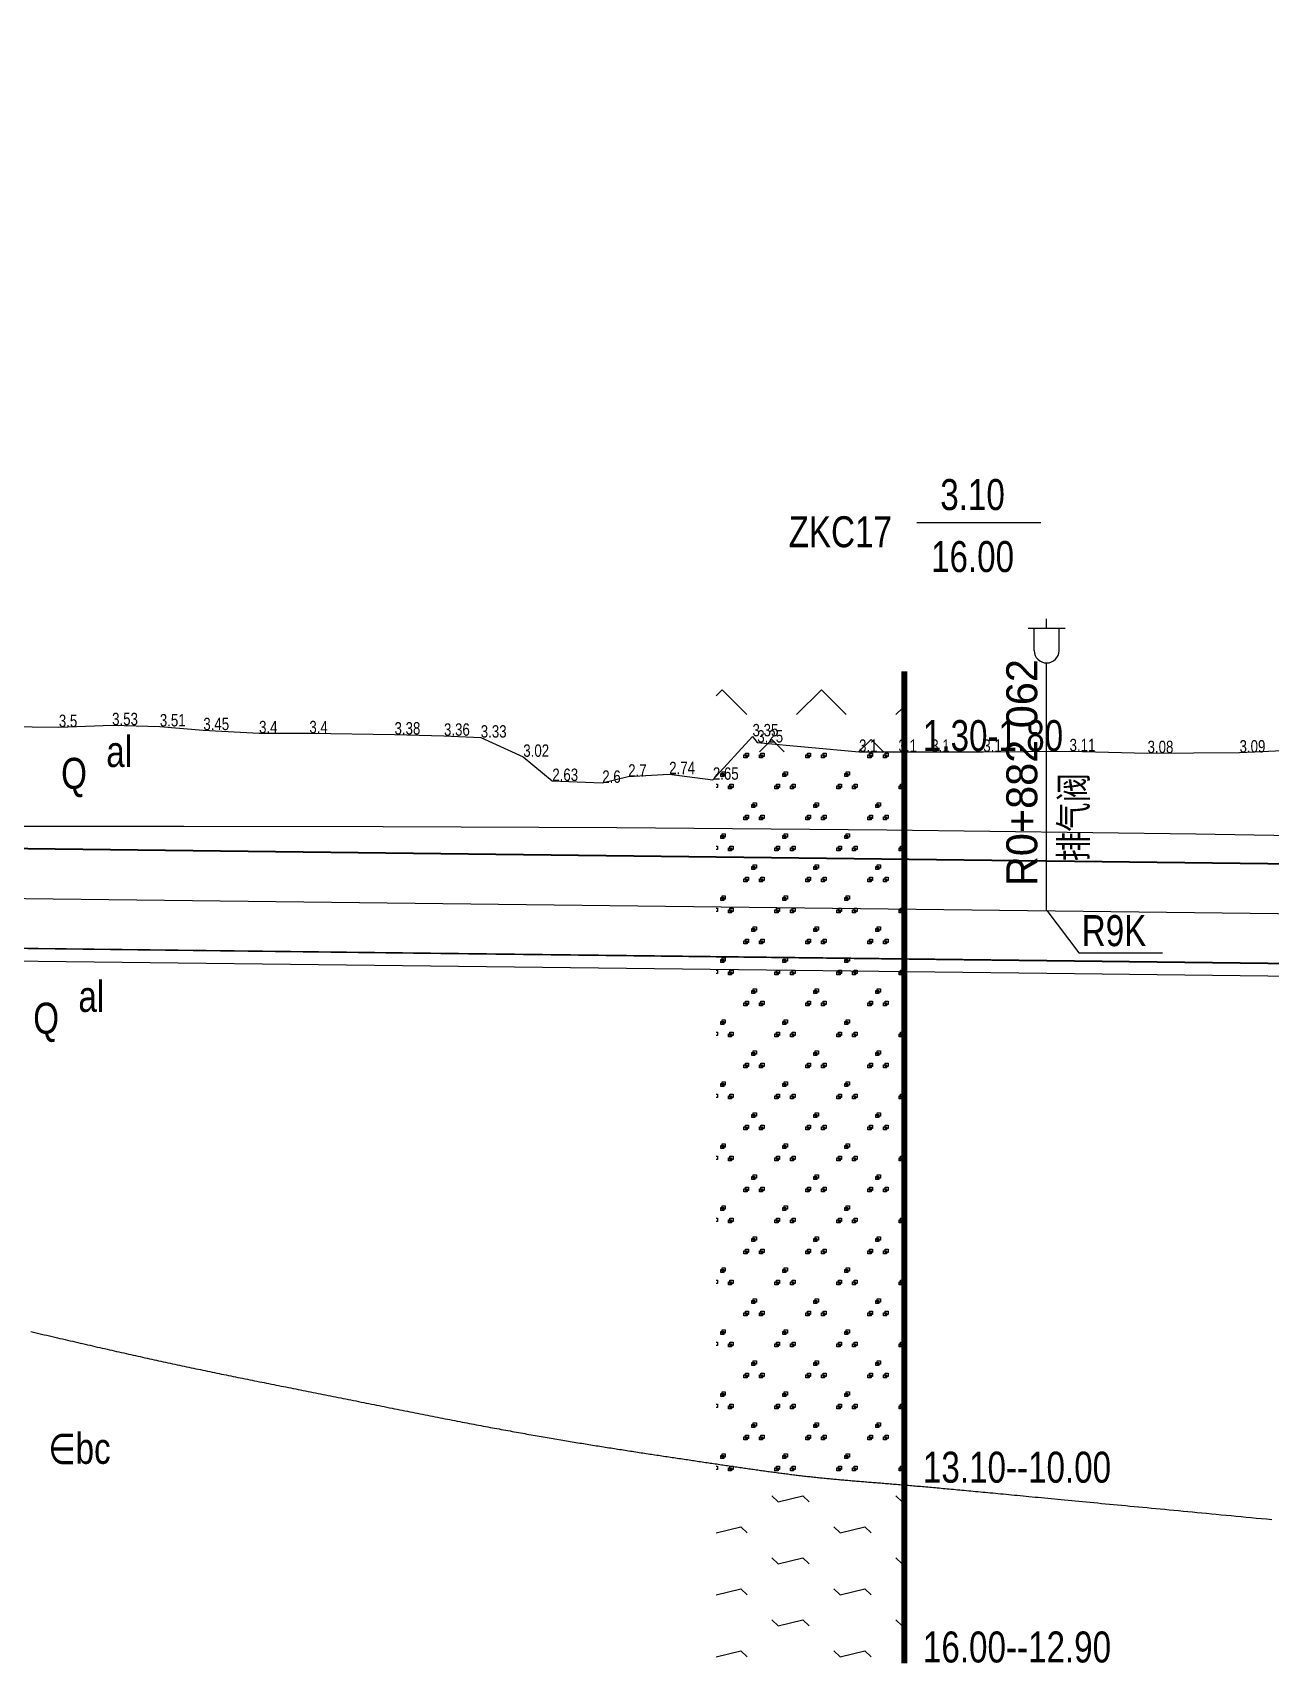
# Model space of a CAD drawing. Extents: x 525858 to 564773, y 2370984 to 2400075.
# Drawn here: x 551633.2 to 551832.8, y 2390751.2 to 2391014.7 of the extents above; entities that cross this region are included whole.
import ezdxf
from ezdxf.enums import TextEntityAlignment as Align

# ---------------------------------------------------------------- set-up
doc = ezdxf.new("R2010")
doc.units = 0
for name, pattern in [('CENTER', [2, 1.25, -0.25, 0.25, -0.25]), ('ZK', [20, 10, 0, 10]), ('ZKLIN', [0.4, 0.3, -0.1])]:
    doc.linetypes.add(name, pattern=pattern)
for name, color, linetype in [('pipe', 3, 'CONTINUOUS'), ('pipe_cen', 1, 'CENTER'), ('地形剖面', 4, 'CONTINUOUS'), ('纵面管线标注', 3, 'CONTINUOUS'), ('附属设施', 2, 'CONTINUOUS')]:
    doc.layers.add(name, color=color, linetype=linetype)
doc.styles.add('SIMP1', font='simp1.shx', dxfattribs={"width": 0.8, "bigfont": 'hz.shx'})

# ---------------------------------------------------------------- blocks, each defined once
blk = doc.blocks.new('qin排气阀va')
at = {"layer": '附属设施', "linetype": 'Continuous', "lineweight": -3}
for points in [[(-1.5, 22.8), (1.5, 22.8)], [(-1, 21), (-1, 22.8)], [(0, 22.8), (0, 23.55)], [(1, 21), (1, 22.8)], [(0, 0), (0, 20)]]:
    blk.add_lwpolyline(points, dxfattribs=at)
blk.add_arc((0, 21), 1, 180, 0, dxfattribs=at)
at = {"layer": '附属设施', "linetype": 'Continuous', "lineweight": -3, "style": 'SIMP1'}
blk.add_attdef('名称', text='', height=2.5, rotation=90, dxfattribs=at).set_placement((1, 4), align=Align.TOP_LEFT)
blk.add_attdef('ZH', text='', height=2.5, rotation=90, dxfattribs=at).set_placement((0, 2), align=Align.BOTTOM_LEFT)

msp = doc.modelspace()

# ---------------------------------------------------------------- hatches: boundary and pattern name
at = {"layer": '地形剖面'}
h = msp.add_hatch(dxfattribs=at)
h.set_pattern_fill('QG02', color=55, scale=20, style=0, pattern_type=2)
h.set_pattern_definition([(45, (550700.382, 2390584.662), (-8, 8), [5.65685, -5.65685]), (135, (550708.382, 2390584.662), (-8, -8), [5.65685, -5.65685])])
h.paths.add_polyline_path([(551773.431874, 2390911.662316), (551773.431874, 2390898.662316), (551743.431874, 2390898.662316), (551743.431874, 2390911.662316)])
h = msp.add_hatch(dxfattribs=at)
h.set_pattern_fill('QF05', color=55, scale=20, style=0, pattern_type=2)
h.set_pattern_definition([(90, (550717.882, 2390597.662), (-20, 1e-15), [0.5, -19.5]), (180, (550718.382, 2390597.662), (-2e-15, -20), [0.5, -19.5]), (270, (550718.382, 2390598.162), (20, -4e-15), [0.5, -19.5]), (0, (550717.882, 2390598.162), (0, 20), [0.5, -19.5]), (90, (550718.132, 2390597.912), (-20, 1e-15), [0.5, -19.5]), (180, (550718.632, 2390597.912), (-2e-15, -20), [0.5, -19.5]), (270, (550718.632, 2390598.412), (20, -4e-15), [0.5, -19.5]), (0, (550718.132, 2390598.412), (0, 20), [0.5, -19.5]), (90, (550719.132, 2390599.662), (-20, 1e-15), [0.5, -19.5]), (180, (550719.632, 2390599.662), (-2e-15, -20), [0.5, -19.5]), (270, (550719.632, 2390600.162), (20, -4e-15), [0.5, -19.5]), (0, (550719.132, 2390600.162), (0, 20), [0.5, -19.5]), (90, (550719.382, 2390589.912), (-20, 1e-15), [0.5, -19.5]), (180, (550719.882, 2390589.912), (-2e-15, -20), [0.5, -19.5]), (270, (550719.882, 2390590.412), (20, -4e-15), [0.5, -19.5]), (0, (550719.382, 2390590.412), (0, 20), [0.5, -19.5]), (90, (550717.882, 2390587.662), (-20, 1e-15), [0.5, -19.5]), (180, (550718.382, 2390587.662), (-2e-15, -20), [0.5, -19.5]), (270, (550718.382, 2390588.162), (20, -4e-15), [0.5, -19.5]), (0, (550717.882, 2390588.162), (0, 20), [0.5, -19.5]), (90, (550718.132, 2390587.912), (-20, 1e-15), [0.5, -19.5]), (180, (550718.632, 2390587.912), (-2e-15, -20), [0.5, -19.5]), (270, (550718.632, 2390588.412), (20, -4e-15), [0.5, -19.5]), (0, (550718.132, 2390588.412), (0, 20), [0.5, -19.5]), (90, (550719.132, 2390589.662), (-20, 1e-15), [0.5, -19.5]), (180, (550719.632, 2390589.662), (-2e-15, -20), [0.5, -19.5]), (270, (550719.632, 2390590.162), (20, -4e-15), [0.5, -19.5]), (0, (550719.132, 2390590.162), (0, 20), [0.5, -19.5]), (90, (550714.132, 2390594.662), (-20, 1e-15), [0.5, -19.5]), (180, (550714.632, 2390594.662), (-2e-15, -20), [0.5, -19.5]), (270, (550714.632, 2390595.162), (20, -4e-15), [0.5, -19.5]), (0, (550714.132, 2390595.162), (0, 20), [0.5, -19.5]), (90, (550714.382, 2390594.912), (-20, 1e-15), [0.5, -19.5]), (180, (550714.882, 2390594.912), (-2e-15, -20), [0.5, -19.5]), (270, (550714.882, 2390595.412), (20, -4e-15), [0.5, -19.5]), (0, (550714.382, 2390595.412), (0, 20), [0.5, -19.5]), (90, (550710.382, 2390597.662), (-20, 1e-15), [0.5, -19.5]), (180, (550710.882, 2390597.662), (-2e-15, -20), [0.5, -19.5]), (270, (550710.882, 2390598.162), (20, -4e-15), [0.5, -19.5]), (0, (550710.382, 2390598.162), (0, 20), [0.5, -19.5]), (90, (550710.632, 2390597.912), (-20, 1e-15), [0.5, -19.5]), (180, (550711.132, 2390597.912), (-2e-15, -20), [0.5, -19.5]), (270, (550711.132, 2390598.412), (20, -4e-15), [0.5, -19.5]), (0, (550710.632, 2390598.412), (0, 20), [0.5, -19.5]), (90, (550709.132, 2390599.662), (-20, 1e-15), [0.5, -19.5]), (180, (550709.632, 2390599.662), (-2e-15, -20), [0.5, -19.5]), (270, (550709.632, 2390600.162), (20, -4e-15), [0.5, -19.5]), (0, (550709.132, 2390600.162), (0, 20), [0.5, -19.5]), (90, (550708.132, 2390597.912), (-20, 1e-15), [0.5, -19.5]), (180, (550708.632, 2390597.912), (-2e-15, -20), [0.5, -19.5]), (270, (550708.632, 2390598.412), (20, -4e-15), [0.5, -19.5]), (0, (550708.132, 2390598.412), (0, 20), [0.5, -19.5]), (90, (550715.382, 2390592.662), (-20, 1e-15), [0.5, -19.5]), (180, (550715.882, 2390592.662), (-2e-15, -20), [0.5, -19.5]), (270, (550715.882, 2390593.162), (20, -4e-15), [0.5, -19.5]), (0, (550715.382, 2390593.162), (0, 20), [0.5, -19.5]), (90, (550712.882, 2390592.662), (-20, 1e-15), [0.5, -19.5]), (180, (550713.382, 2390592.662), (-2e-15, -20), [0.5, -19.5]), (270, (550713.382, 2390593.162), (20, -4e-15), [0.5, -19.5]), (0, (550712.882, 2390593.162), (0, 20), [0.5, -19.5]), (90, (550709.382, 2390589.912), (-20, 1e-15), [0.5, -19.5]), (180, (550709.882, 2390589.912), (-2e-15, -20), [0.5, -19.5]), (270, (550709.882, 2390590.412), (20, -4e-15), [0.5, -19.5]), (0, (550709.382, 2390590.412), (0, 20), [0.5, -19.5]), (90, (550710.382, 2390587.662), (-20, 1e-15), [0.5, -19.5]), (180, (550710.882, 2390587.662), (-2e-15, -20), [0.5, -19.5]), (270, (550710.882, 2390588.162), (20, -4e-15), [0.5, -19.5]), (0, (550710.382, 2390588.162), (0, 20), [0.5, -19.5]), (90, (550710.632, 2390587.912), (-20, 1e-15), [0.5, -19.5]), (180, (550711.132, 2390587.912), (-2e-15, -20), [0.5, -19.5]), (270, (550711.132, 2390588.412), (20, -4e-15), [0.5, -19.5]), (0, (550710.632, 2390588.412), (0, 20), [0.5, -19.5]), (90, (550708.132, 2390587.912), (-20, 1e-15), [0.5, -19.5]), (180, (550708.632, 2390587.912), (-2e-15, -20), [0.5, -19.5]), (270, (550708.632, 2390588.412), (20, -4e-15), [0.5, -19.5]), (0, (550708.132, 2390588.412), (0, 20), [0.5, -19.5]), (90, (550709.132, 2390589.662), (-20, 1e-15), [0.5, -19.5]), (180, (550709.632, 2390589.662), (-2e-15, -20), [0.5, -19.5]), (270, (550709.632, 2390590.162), (20, -4e-15), [0.5, -19.5]), (0, (550709.132, 2390590.162), (0, 20), [0.5, -19.5]), (90, (550713.132, 2390592.912), (-20, 1e-15), [0.5, -19.5]), (180, (550713.632, 2390592.912), (-2e-15, -20), [0.5, -19.5]), (270, (550713.632, 2390593.412), (20, -4e-15), [0.5, -19.5]), (0, (550713.132, 2390593.412), (0, 20), [0.5, -19.5]), (90, (550715.632, 2390592.912), (-20, 1e-15), [0.5, -19.5]), (180, (550716.132, 2390592.912), (-2e-15, -20), [0.5, -19.5]), (270, (550716.132, 2390593.412), (20, -4e-15), [0.5, -19.5]), (0, (550715.632, 2390593.412), (0, 20), [0.5, -19.5]), (90, (550719.382, 2390599.912), (-20, 1e-15), [0.5, -19.5]), (180, (550719.882, 2390599.912), (-2e-15, -20), [0.5, -19.5]), (270, (550719.882, 2390600.412), (20, -4e-15), [0.5, -19.5]), (0, (550719.382, 2390600.412), (0, 20), [0.5, -19.5]), (90, (550709.382, 2390599.912), (-20, 1e-15), [0.5, -19.5]), (180, (550709.882, 2390599.912), (-2e-15, -20), [0.5, -19.5]), (270, (550709.882, 2390600.412), (20, -4e-15), [0.5, -19.5]), (0, (550709.382, 2390600.412), (0, 20), [0.5, -19.5]), (90, (550715.632, 2390582.912), (-20, 1e-15), [0.5, -19.5]), (180, (550716.132, 2390582.912), (-2e-15, -20), [0.5, -19.5]), (270, (550716.132, 2390583.412), (20, -4e-15), [0.5, -19.5]), (0, (550715.632, 2390583.412), (0, 20), [0.5, -19.5]), (90, (550714.132, 2390584.662), (-20, 1e-15), [0.5, -19.5]), (180, (550714.632, 2390584.662), (-2e-15, -20), [0.5, -19.5]), (270, (550714.632, 2390585.162), (20, -4e-15), [0.5, -19.5]), (0, (550714.132, 2390585.162), (0, 20), [0.5, -19.5]), (90, (550714.382, 2390584.912), (-20, 1e-15), [0.5, -19.5]), (180, (550714.882, 2390584.912), (-2e-15, -20), [0.5, -19.5]), (270, (550714.882, 2390585.412), (20, -4e-15), [0.5, -19.5]), (0, (550714.382, 2390585.412), (0, 20), [0.5, -19.5]), (90, (550713.132, 2390582.912), (-20, 1e-15), [0.5, -19.5]), (180, (550713.632, 2390582.912), (-2e-15, -20), [0.5, -19.5]), (270, (550713.632, 2390583.412), (20, -4e-15), [0.5, -19.5]), (0, (550713.132, 2390583.412), (0, 20), [0.5, -19.5]), (90, (550712.882, 2390582.662), (-20, 1e-15), [0.5, -19.5]), (180, (550713.382, 2390582.662), (-2e-15, -20), [0.5, -19.5]), (270, (550713.382, 2390583.162), (20, -4e-15), [0.5, -19.5]), (0, (550712.882, 2390583.162), (0, 20), [0.5, -19.5]), (90, (550715.382, 2390582.662), (-20, 1e-15), [0.5, -19.5]), (180, (550715.882, 2390582.662), (-2e-15, -20), [0.5, -19.5]), (270, (550715.882, 2390583.162), (20, -4e-15), [0.5, -19.5]), (0, (550715.382, 2390583.162), (0, 20), [0.5, -19.5]), (90, (550704.132, 2390594.662), (-20, 1e-15), [0.5, -19.5]), (180, (550704.632, 2390594.662), (-2e-15, -20), [0.5, -19.5]), (270, (550704.632, 2390595.162), (20, -4e-15), [0.5, -19.5]), (0, (550704.132, 2390595.162), (0, 20), [0.5, -19.5]), (90, (550704.382, 2390594.912), (-20, 1e-15), [0.5, -19.5]), (180, (550704.882, 2390594.912), (-2e-15, -20), [0.5, -19.5]), (270, (550704.882, 2390595.412), (20, -4e-15), [0.5, -19.5]), (0, (550704.382, 2390595.412), (0, 20), [0.5, -19.5]), (90, (550700.382, 2390597.662), (-20, 1e-15), [0.5, -19.5]), (180, (550700.882, 2390597.662), (-2e-15, -20), [0.5, -19.5]), (270, (550700.882, 2390598.162), (20, -4e-15), [0.5, -19.5]), (0, (550700.382, 2390598.162), (0, 20), [0.5, -19.5]), (90, (550700.632, 2390597.912), (-20, 1e-15), [0.5, -19.5]), (180, (550701.132, 2390597.912), (-2e-15, -20), [0.5, -19.5]), (270, (550701.132, 2390598.412), (20, -4e-15), [0.5, -19.5]), (0, (550700.632, 2390598.412), (0, 20), [0.5, -19.5]), (90, (550705.382, 2390592.662), (-20, 1e-15), [0.5, -19.5]), (180, (550705.882, 2390592.662), (-2e-15, -20), [0.5, -19.5]), (270, (550705.882, 2390593.162), (20, -4e-15), [0.5, -19.5]), (0, (550705.382, 2390593.162), (0, 20), [0.5, -19.5]), (90, (550700.382, 2390587.662), (-20, 1e-15), [0.5, -19.5]), (180, (550700.882, 2390587.662), (-2e-15, -20), [0.5, -19.5]), (270, (550700.882, 2390588.162), (20, -4e-15), [0.5, -19.5]), (0, (550700.382, 2390588.162), (0, 20), [0.5, -19.5]), (90, (550700.632, 2390587.912), (-20, 1e-15), [0.5, -19.5]), (180, (550701.132, 2390587.912), (-2e-15, -20), [0.5, -19.5]), (270, (550701.132, 2390588.412), (20, -4e-15), [0.5, -19.5]), (0, (550700.632, 2390588.412), (0, 20), [0.5, -19.5]), (90, (550702.882, 2390592.662), (-20, 1e-15), [0.5, -19.5]), (180, (550703.382, 2390592.662), (-2e-15, -20), [0.5, -19.5]), (270, (550703.382, 2390593.162), (20, -4e-15), [0.5, -19.5]), (0, (550702.882, 2390593.162), (0, 20), [0.5, -19.5]), (90, (550705.632, 2390592.912), (-20, 1e-15), [0.5, -19.5]), (180, (550706.132, 2390592.912), (-2e-15, -20), [0.5, -19.5]), (270, (550706.132, 2390593.412), (20, -4e-15), [0.5, -19.5]), (0, (550705.632, 2390593.412), (0, 20), [0.5, -19.5]), (90, (550703.132, 2390592.912), (-20, 1e-15), [0.5, -19.5]), (180, (550703.632, 2390592.912), (-2e-15, -20), [0.5, -19.5]), (270, (550703.632, 2390593.412), (20, -4e-15), [0.5, -19.5]), (0, (550703.132, 2390593.412), (0, 20), [0.5, -19.5]), (90, (550705.632, 2390582.912), (-20, 1e-15), [0.5, -19.5]), (180, (550706.132, 2390582.912), (-2e-15, -20), [0.5, -19.5]), (270, (550706.132, 2390583.412), (20, -4e-15), [0.5, -19.5]), (0, (550705.632, 2390583.412), (0, 20), [0.5, -19.5]), (90, (550704.132, 2390584.662), (-20, 1e-15), [0.5, -19.5]), (180, (550704.632, 2390584.662), (-2e-15, -20), [0.5, -19.5]), (270, (550704.632, 2390585.162), (20, -4e-15), [0.5, -19.5]), (0, (550704.132, 2390585.162), (0, 20), [0.5, -19.5]), (90, (550704.382, 2390584.912), (-20, 1e-15), [0.5, -19.5]), (180, (550704.882, 2390584.912), (-2e-15, -20), [0.5, -19.5]), (270, (550704.882, 2390585.412), (20, -4e-15), [0.5, -19.5]), (0, (550704.382, 2390585.412), (0, 20), [0.5, -19.5]), (90, (550705.382, 2390582.662), (-20, 1e-15), [0.5, -19.5]), (180, (550705.882, 2390582.662), (-2e-15, -20), [0.5, -19.5]), (270, (550705.882, 2390583.162), (20, -4e-15), [0.5, -19.5]), (0, (550705.382, 2390583.162), (0, 20), [0.5, -19.5]), (90, (550702.882, 2390582.662), (-20, 1e-15), [0.5, -19.5]), (180, (550703.382, 2390582.662), (-2e-15, -20), [0.5, -19.5]), (270, (550703.382, 2390583.162), (20, -4e-15), [0.5, -19.5]), (0, (550702.882, 2390583.162), (0, 20), [0.5, -19.5]), (90, (550703.132, 2390582.912), (-20, 1e-15), [0.5, -19.5]), (180, (550703.632, 2390582.912), (-2e-15, -20), [0.5, -19.5]), (270, (550703.632, 2390583.412), (20, -4e-15), [0.5, -19.5]), (0, (550703.132, 2390583.412), (0, 20), [0.5, -19.5]), (90, (550707.882, 2390587.662), (-20, 1e-15), [0.5, -19.5]), (180, (550708.382, 2390587.662), (-2e-15, -20), [0.5, -19.5]), (270, (550708.382, 2390588.162), (20, -4e-15), [0.5, -19.5]), (0, (550707.882, 2390588.162), (0, 20), [0.5, -19.5]), (90, (550707.882, 2390597.662), (-20, 1e-15), [0.5, -19.5]), (180, (550708.382, 2390597.662), (-2e-15, -20), [0.5, -19.5]), (270, (550708.382, 2390598.162), (20, -4e-15), [0.5, -19.5]), (0, (550707.882, 2390598.162), (0, 20), [0.5, -19.5])])
h.paths.add_polyline_path([(551773.431874, 2390898.662316), (551773.431874, 2390780.662316), (551743.431874, 2390780.662316), (551743.431874, 2390898.662316)])
h = msp.add_hatch(dxfattribs=at)
h.set_pattern_fill('B001', color=55, scale=20, style=0, pattern_type=2)
h.set_pattern_definition([(315, (550717.382, 2390598.662), (-20, 4e-15), [1.4142, -26.87]), (14.0362, (550713.382, 2390597.6623), (-20.000012, 2e-05), [4.1231, -78.339]), (315, (550712.382, 2390598.662), (-20, 4e-15), [1.4142, -26.87]), (315, (550717.382, 2390588.662), (-20, 4e-15), [1.4142, -26.87]), (14.0362, (550713.382, 2390587.6623), (-20.000012, 2e-05), [4.1231, -78.339]), (315, (550712.382, 2390588.662), (-20, 4e-15), [1.4142, -26.87]), (315, (550707.382, 2390583.662), (4e-15, 20), [1.4142, -26.87]), (14.0362, (550703.382, 2390582.6623), (-20.000012, 2e-05), [4.1231, -78.339]), (315, (550702.382, 2390583.662), (-20, 4e-15), [1.4142, -26.87]), (315, (550707.382, 2390593.662), (-20, 4e-15), [1.4142, -26.87]), (14.0362, (550703.382, 2390592.6623), (-20.000012, 2e-05), [4.1231, -78.339]), (315, (550702.382, 2390593.662), (-20, 4e-15), [1.4142, -26.87])])
h.paths.add_polyline_path([(551773.431874, 2390780.662316), (551773.431874, 2390751.662316), (551743.431874, 2390751.662316), (551743.431874, 2390780.662316)])

# ---------------------------------------------------------------- linework, layer by layer
at = {"layer": 'pipe', "linetype": 'Continuous', "lineweight": -3}
for points in [[(550914.671874, 2390892.402316), (551060.092874, 2390892.402316), (551300.053874, 2390884.302316), (551484.736874, 2390884.302316), (551534.689874, 2390884.302316), (551796.733874, 2390881.152316), (551948.025874, 2390879.322316), (551982.293874, 2390878.912316), (552037.466874, 2390878.252316), (552168.024874, 2390876.672316), (552397.850874, 2390870.212316)], [(550914.671874, 2390892.302316), (551060.092874, 2390892.302316), (551300.053874, 2390884.202316), (551484.736874, 2390884.202316), (551534.689874, 2390884.202316), (551796.733874, 2390881.052316), (551948.025874, 2390879.222316), (551982.293874, 2390878.812316), (552037.466874, 2390878.152316), (552168.024874, 2390876.572316), (552397.850874, 2390870.112316)], [(550914.671874, 2390876.302315), (551060.092874, 2390876.302315), (551300.053874, 2390868.202315), (551484.736874, 2390868.202315), (551534.689874, 2390868.202315), (551796.733874, 2390865.052315), (551948.025874, 2390863.222315), (551982.293874, 2390862.812315), (552037.466874, 2390862.152315), (552168.024874, 2390860.572315), (552397.850874, 2390854.112315)], [(550914.671874, 2390876.202316), (551060.092874, 2390876.202316), (551300.053874, 2390868.102316), (551484.736874, 2390868.102316), (551534.689874, 2390868.102316), (551796.733874, 2390864.952316), (551948.025874, 2390863.122316), (551982.293874, 2390862.712316), (552037.466874, 2390862.052316), (552168.024874, 2390860.472316), (552397.850874, 2390854.012316)], [(550914.671874, 2390874.202316), (551060.092874, 2390874.202316), (551300.053874, 2390866.102316), (551484.736874, 2390866.102316), (551534.689874, 2390866.102316), (551796.733874, 2390862.952316), (551948.025874, 2390861.122316), (551982.293874, 2390860.712316), (552037.466874, 2390860.052316), (552168.024874, 2390858.472316), (552397.850874, 2390852.012316)]]:
    msp.add_lwpolyline(points, dxfattribs=at)
at = {"layer": 'pipe_cen', "linetype": 'Continuous', "lineweight": -3}
msp.add_lwpolyline([(550914.671874, 2390884.302316), (551060.092874, 2390884.302316), (551300.053874, 2390876.202316), (551534.689874, 2390876.202316), (552168.024874, 2390868.572316), (552801.103874, 2390850.772316), (553310.680874, 2390850.772316), (553497.151874, 2390892.122316), (553756.708874, 2390892.122316), (553802.968874, 2390924.632316), (553876.140874, 2390924.632316), (553950.985874, 2390941.262316), (554081.545874, 2390941.262316), (554248.571874, 2390988.362316), (554432.323874, 2391008.092316), (554452.532874, 2391009.322316), (554540.865874, 2391014.662316)], dxfattribs=at)
at = {"layer": '地形剖面', "color": 55}
msp.add_line((551775.751874, 2390935.662316), (551795.751874, 2390935.662316), dxfattribs=at)
at = {"layer": '地形剖面', "color": 55, "linetype": 'ZK', "const_width": 1}
msp.add_lwpolyline([(551773.751874, 2390911.662316), (551773.751874, 2390751.662316)], dxfattribs=at)
at = {"layer": '地形剖面', "color": 55, "linetype": 'ZKLIN', "const_width": 0.5}
msp.add_lwpolyline([(551773.751874, 2390911.662316), (551773.751874, 2390751.662316)], dxfattribs=at)
at = {"layer": '地形剖面', "linetype": 'Continuous', "lineweight": -3}
msp.add_lwpolyline([(551628.832874, 2390902.762316), (551637.452874, 2390902.662316), (551646.043874, 2390902.962316), (551653.731874, 2390902.762316), (551660.742874, 2390902.162316), (551669.731874, 2390901.662316), (551677.838874, 2390901.662316), (551691.565874, 2390901.462316), (551699.541874, 2390901.262316), (551705.469874, 2390900.962316), (551712.324874, 2390897.862316), (551717.002874, 2390893.962316), (551725.059874, 2390893.662316), (551729.238874, 2390894.662316), (551735.848874, 2390895.062316), (551742.883874, 2390894.162316), (551749.279874, 2390901.162316), (551750.051874, 2390900.162316), (551766.453874, 2390898.662316), (551772.807874, 2390898.662316), (551778.091874, 2390898.662316), (551786.482874, 2390898.662316), (551800.392874, 2390898.762316), (551812.962874, 2390898.462316), (551827.792874, 2390898.562316), (551840.596874, 2390899.162316)], dxfattribs=at)
at = {"layer": '地形剖面', "color": 55, "lineweight": -3}
msp.add_lwpolyline([(551628.832874, 2390902.762316), (551637.452874, 2390902.662316), (551646.043874, 2390902.962316), (551653.731874, 2390902.762316), (551660.742874, 2390902.162316), (551669.731874, 2390901.662316), (551677.838874, 2390901.662316), (551691.565874, 2390901.462316), (551699.541874, 2390901.262316), (551705.469874, 2390900.962316), (551712.324874, 2390897.862316), (551717.002874, 2390893.962316), (551725.059874, 2390893.662316), (551729.238874, 2390894.662316), (551735.848874, 2390895.062316), (551742.883874, 2390894.162316), (551749.279874, 2390901.162316), (551750.051874, 2390900.162316), (551766.453874, 2390898.662316), (551772.807874, 2390898.662316), (551778.091874, 2390898.662316), (551786.482874, 2390898.662316), (551800.392874, 2390898.762316), (551812.962874, 2390898.462316), (551827.792874, 2390898.562316), (551840.596874, 2390899.162316)], dxfattribs=at)
at = {"layer": '地形剖面', "color": 55}
for points in [[(551877.243911, 2390884.402218), (551820.742666, 2390885.389738), (551770.921044, 2390886.027625), (551727.383696, 2390886.393625), (551689.73527, 2390886.565481), (551657.580419, 2390886.620937), (551630.499789, 2390886.625475)], [(551632.93947, 2390805.159041), (551633.376766, 2390805.056838), (551633.811765, 2390804.955191), (551634.244497, 2390804.854098), (551634.67499, 2390804.753554), (551635.103286, 2390804.653553), (551635.529427, 2390804.55409), (551635.953456, 2390804.455157), (551636.375417, 2390804.356749), (551636.795351, 2390804.258859), (551637.213302, 2390804.16148), (551637.629312, 2390804.064607), (551638.043424, 2390803.968232), (551638.455682, 2390803.87235), (551638.866128, 2390803.776954), (551639.274805, 2390803.682037), (551639.681755, 2390803.587594), (551640.087022, 2390803.493618), (551640.490648, 2390803.400102), (551640.892677, 2390803.307041), (551641.29315, 2390803.214427), (551641.692112, 2390803.122255), (551642.089604, 2390803.030517), (551642.48567, 2390802.939208), (551642.880352, 2390802.848322), (551643.273694, 2390802.757851), (551643.665738, 2390802.667789), (551644.056526, 2390802.578131), (551644.446103, 2390802.488869), (551644.83451, 2390802.399998), (551645.221791, 2390802.31151), (551645.607988, 2390802.2234), (551645.993144, 2390802.135661), (551646.377302, 2390802.048287), (551646.760505, 2390801.961271), (551647.142796, 2390801.874607), (551647.524217, 2390801.788289), (551647.904812, 2390801.70231), (551648.284623, 2390801.616664), (551648.663693, 2390801.531344), (551649.042065, 2390801.446344), (551649.419781, 2390801.361658), (551649.796886, 2390801.277279), (551650.17342, 2390801.193202), (551650.549428, 2390801.109418), (551650.924953, 2390801.025923), (551651.300036, 2390800.942709), (551651.674721, 2390800.859771), (551652.04905, 2390800.777102), (551652.423067, 2390800.694695), (551652.796814, 2390800.612545), (551653.170335, 2390800.530644), (551653.543671, 2390800.448987), (551653.91686, 2390800.367566), (551654.289941, 2390800.286377), (551654.66295, 2390800.205411), (551655.035926, 2390800.124663), (551655.408906, 2390800.044127), (551655.781928, 2390799.963795), (551656.155029, 2390799.883662), (551656.528244, 2390799.803721), (551656.901593, 2390799.723965), (551657.275092, 2390799.644388), (551657.648758, 2390799.564983), (551658.022608, 2390799.485744), (551658.396659, 2390799.406664), (551658.770927, 2390799.327736), (551659.14543, 2390799.248954), (551659.520183, 2390799.170311), (551659.895198, 2390799.091801), (551660.270487, 2390799.013417), (551660.646062, 2390798.935152), (551661.021934, 2390798.857), (551661.398115, 2390798.778955), (551661.774615, 2390798.701008), (551662.151448, 2390798.623154), (551662.528623, 2390798.545387), (551662.906153, 2390798.467699), (551663.28405, 2390798.390083), (551663.662324, 2390798.312535), (551664.040987, 2390798.235045), (551664.420052, 2390798.157609), (551664.799529, 2390798.080219), (551665.179429, 2390798.002869), (551665.559765, 2390797.925551), (551665.940548, 2390797.84826), (551666.321789, 2390797.770989), (551666.703501, 2390797.693732), (551667.085693, 2390797.61648), (551667.468379, 2390797.539229), (551667.85157, 2390797.46197), (551668.235276, 2390797.384699), (551668.61951, 2390797.307407), (551669.004284, 2390797.230089), (551669.389608, 2390797.152737), (551669.775494, 2390797.075345), (551670.161954, 2390796.997907), (551670.548999, 2390796.920416), (551670.936641, 2390796.842865), (551671.324891, 2390796.765247), (551671.713761, 2390796.687556), (551672.103263, 2390796.609785), (551672.493407, 2390796.531928), (551672.884206, 2390796.453978), (551673.27567, 2390796.375928), (551673.667813, 2390796.297772), (551674.060644, 2390796.219503), (551674.454175, 2390796.141115), (551674.848419, 2390796.0626), (551675.243386, 2390795.983952), (551675.639089, 2390795.905165), (551676.035538, 2390795.826232), (551676.432745, 2390795.747146), (551676.830722, 2390795.6679), (551677.22948, 2390795.588489), (551677.629031, 2390795.508904), (551678.029384, 2390795.429141), (551678.430544, 2390795.349196), (551678.832511, 2390795.269064), (551679.235288, 2390795.188744), (551679.638875, 2390795.10823), (551680.043276, 2390795.027521), (551680.448491, 2390794.946613), (551680.854522, 2390794.865502), (551681.261365, 2390794.784187), (551681.668988, 2390794.702677), (551682.077353, 2390794.62098), (551682.486425, 2390794.539108), (551682.896163, 2390794.45707), (551683.306532, 2390794.374876), (551683.717494, 2390794.292536), (551684.129011, 2390794.21006), (551684.541043, 2390794.127458), (551684.953545, 2390794.044744), (551685.366471, 2390793.961931), (551685.779771, 2390793.879031), (551686.1934, 2390793.796059), (551686.607309, 2390793.713027), (551687.021451, 2390793.629948), (551687.435779, 2390793.546837), (551687.850246, 2390793.463706), (551688.264804, 2390793.380569), (551688.679405, 2390793.297439), (551689.094003, 2390793.214329), (551689.508549, 2390793.131253), (551689.922998, 2390793.048224), (551690.3373, 2390792.965255), (551690.751409, 2390792.882359), (551691.165278, 2390792.79955), (551691.578859, 2390792.716841), (551691.992104, 2390792.634246), (551692.404967, 2390792.551777), (551692.8174, 2390792.469449), (551693.229355, 2390792.387273), (551693.640785, 2390792.305264), (551694.051643, 2390792.223435), (551694.461882, 2390792.141799), (551694.871454, 2390792.06037), (551695.280311, 2390791.979161), (551695.688407, 2390791.898184), (551696.095693, 2390791.817454), (551696.502123, 2390791.736984), (551696.90765, 2390791.656786), (551697.312225, 2390791.576875), (551697.715801, 2390791.497264), (551698.118332, 2390791.417965), (551698.519769, 2390791.338992), (551698.920065, 2390791.260359), (551699.319174, 2390791.182079), (551699.717047, 2390791.104165), (551700.113637, 2390791.02663), (551700.508896, 2390790.949488), (551700.902779, 2390790.872752), (551701.295236, 2390790.796435), (551701.686221, 2390790.720551), (551702.075686, 2390790.645112), (551702.463584, 2390790.570133), (551702.849867, 2390790.495626), (551703.234489, 2390790.421605), (551703.617401, 2390790.348084), (551703.998559, 2390790.275073), (551704.377926, 2390790.202586), (551704.755467, 2390790.130629), (551705.131146, 2390790.059215), (551705.504931, 2390789.988352), (551705.876786, 2390789.918051), (551706.246675, 2390789.84832), (551706.614566, 2390789.779171), (551706.980431, 2390789.710609), (551707.344278, 2390789.642634), (551707.706123, 2390789.575241), (551708.065982, 2390789.508426), (551708.423871, 2390789.442184), (551708.779807, 2390789.376511), (551709.133805, 2390789.311402), (551709.485882, 2390789.246855), (551709.836055, 2390789.182862), (551710.184352, 2390789.119419), (551710.530802, 2390789.056515), (551710.875432, 2390788.994145), (551711.218272, 2390788.932299), (551711.55935, 2390788.87097), (551711.898696, 2390788.810151), (551712.236338, 2390788.749832), (551712.572306, 2390788.690008), (551712.906626, 2390788.630669), (551713.239329, 2390788.571808), (551713.570444, 2390788.513417), (551713.899999, 2390788.455488), (551714.228022, 2390788.398014), (551714.554543, 2390788.340986), (551714.879591, 2390788.284397), (551715.203193, 2390788.228239), (551715.52538, 2390788.172504), (551715.846179, 2390788.117185), (551716.165621, 2390788.062272), (551716.483732, 2390788.00776), (551716.800543, 2390787.953639), (551717.116081, 2390787.899902), (551717.430376, 2390787.846542), (551717.743457, 2390787.793549), (551718.055352, 2390787.740917), (551718.36609, 2390787.688638), (551718.6757, 2390787.636704), (551718.98421, 2390787.585106), (551719.29165, 2390787.533838), (551719.598048, 2390787.482892), (551719.903433, 2390787.432258), (551720.207834, 2390787.381931), (551720.51128, 2390787.331901), (551720.813798, 2390787.282161), (551721.115419, 2390787.232704), (551721.416171, 2390787.183521), (551721.716083, 2390787.134605), (551722.015183, 2390787.085947), (551722.3135, 2390787.03754), (551722.611063, 2390786.989377), (551722.907901, 2390786.941448), (551723.204043, 2390786.893747), (551723.499517, 2390786.846266), (551723.794353, 2390786.798996), (551724.088578, 2390786.751931), (551724.382222, 2390786.705061), (551724.675314, 2390786.65838), (551724.967881, 2390786.61188), (551725.259947, 2390786.565553), (551725.551534, 2390786.519394), (551725.842665, 2390786.473396), (551726.133362, 2390786.427553), (551726.423648, 2390786.381858), (551726.713545, 2390786.336305), (551727.003076, 2390786.290887), (551727.29226, 2390786.245598), (551727.581096, 2390786.200438), (551727.869584, 2390786.155404), (551728.15772, 2390786.110495), (551728.445502, 2390786.065712), (551728.732926, 2390786.021052), (551729.019991, 2390785.976515), (551729.306693, 2390785.932099), (551729.593029, 2390785.887805), (551729.87899, 2390785.843631), (551730.164569, 2390785.799579), (551730.449756, 2390785.755649), (551730.734541, 2390785.71184), (551731.018917, 2390785.668154), (551731.302873, 2390785.624591), (551731.586402, 2390785.58115), (551731.869493, 2390785.537834), (551732.152139, 2390785.494641), (551732.43433, 2390785.451572), (551732.716057, 2390785.408628), (551732.997311, 2390785.365808), (551733.278083, 2390785.323114), (551733.558365, 2390785.280545), (551733.838147, 2390785.238102), (551734.11742, 2390785.195786), (551734.396176, 2390785.153596), (551734.674404, 2390785.111532), (551734.952098, 2390785.069597), (551735.229246, 2390785.027788), (551735.505841, 2390784.986108), (551735.781874, 2390784.944556), (551736.057335, 2390784.903133), (551736.332215, 2390784.861839), (551736.606506, 2390784.820674), (551736.880199, 2390784.779639), (551737.153284, 2390784.738734), (551737.425752, 2390784.69796), (551737.697596, 2390784.657316), (551737.968805, 2390784.616804), (551738.239371, 2390784.576422), (551738.509284, 2390784.536173), (551738.778537, 2390784.496056), (551739.047119, 2390784.456071), (551739.315022, 2390784.41622), (551739.582236, 2390784.376501), (551739.848754, 2390784.336916), (551740.114566, 2390784.297465), (551740.379662, 2390784.258148), (551740.644035, 2390784.218966), (551740.907674, 2390784.179919), (551741.170571, 2390784.141007), (551741.432718, 2390784.102231), (551741.694104, 2390784.063591), (551741.954722, 2390784.025087), (551742.214562, 2390783.98672), (551742.473615, 2390783.94849), (551742.731872, 2390783.910397), (551742.989329, 2390783.872443), (551743.245979, 2390783.834627), (551743.501818, 2390783.79695), (551743.75684, 2390783.759414), (551744.011039, 2390783.722018), (551744.264411, 2390783.684763), (551744.516951, 2390783.647651), (551744.768655, 2390783.610681), (551745.01953, 2390783.573855), (551745.269587, 2390783.537176), (551745.518834, 2390783.500645), (551745.767282, 2390783.464263), (551746.014939, 2390783.428033), (551746.261816, 2390783.391957), (551746.507921, 2390783.356037), (551746.753265, 2390783.320273), (551746.997861, 2390783.284669), (551747.241722, 2390783.249226), (551747.484861, 2390783.213946), (551747.727291, 2390783.178833), (551747.969026, 2390783.143887), (551748.210079, 2390783.109111), (551748.450463, 2390783.074507), (551748.690191, 2390783.040077), (551748.929277, 2390783.005824), (551749.167734, 2390782.971749), (551749.405574, 2390782.937854), (551749.642812, 2390782.904142), (551749.879461, 2390782.870615), (551750.115533, 2390782.837275), (551750.351043, 2390782.804124), (551750.586003, 2390782.771164), (551750.820426, 2390782.738397), (551751.054326, 2390782.705826), (551751.287717, 2390782.673452), (551751.52061, 2390782.641277), (551751.75302, 2390782.609305), (551751.98496, 2390782.577536), (551752.216443, 2390782.545974), (551752.447483, 2390782.514619), (551752.678091, 2390782.483475), (551752.908283, 2390782.452543), (551753.13807, 2390782.421825), (551753.367467, 2390782.391325), (551753.596487, 2390782.361042), (551753.825142, 2390782.330981), (551754.053446, 2390782.301143), (551754.281412, 2390782.27153), (551754.509054, 2390782.242144), (551754.736385, 2390782.212987), (551754.963417, 2390782.184062), (551755.190165, 2390782.15537), (551755.416642, 2390782.126914), (551755.64286, 2390782.098696), (551755.868833, 2390782.070718), (551756.094574, 2390782.042982), (551756.320097, 2390782.01549), (551756.545414, 2390781.988245), (551756.77054, 2390781.961248), (551756.995486, 2390781.934501), (551757.220268, 2390781.908007), (551757.444896, 2390781.881768), (551757.669386, 2390781.855786), (551757.893751, 2390781.830063), (551758.118005, 2390781.804599), (551758.342164, 2390781.779395), (551758.566245, 2390781.754451), (551758.790262, 2390781.729767), (551759.014231, 2390781.705344), (551759.238168, 2390781.681182), (551759.462088, 2390781.657281), (551759.686008, 2390781.633641), (551759.909953, 2390781.610255), (551760.133946, 2390781.587118), (551760.358013, 2390781.564222), (551760.582178, 2390781.54156), (551760.806467, 2390781.519126), (551761.030905, 2390781.496912), (551761.255515, 2390781.474912), (551761.480325, 2390781.453119), (551761.705361, 2390781.431524), (551761.930649, 2390781.410119), (551762.156217, 2390781.388895), (551762.382093, 2390781.367843), (551762.608304, 2390781.346955), (551762.834877, 2390781.326223), (551763.061839, 2390781.305636), (551763.289218, 2390781.285188), (551763.517041, 2390781.264869), (551763.745334, 2390781.244671), (551763.974127, 2390781.224585), (551764.203445, 2390781.204602), (551764.433316, 2390781.184713), (551764.663767, 2390781.164911), (551764.894825, 2390781.145187), (551765.126519, 2390781.125531), (551765.358875, 2390781.105935), (551765.59192, 2390781.086391), (551765.825681, 2390781.06689), (551766.060187, 2390781.047423), (551766.295464, 2390781.027982), (551766.531539, 2390781.008558), (551766.76844, 2390780.989143), (551767.006194, 2390780.969727), (551767.244828, 2390780.950302), (551767.48437, 2390780.93086), (551767.724847, 2390780.911392), (551767.966286, 2390780.891889), (551768.208714, 2390780.872342), (551768.452159, 2390780.852744), (551768.696648, 2390780.833085), (551768.942208, 2390780.813356), (551769.188867, 2390780.79355), (551769.436652, 2390780.773657), (551769.685589, 2390780.753669), (551769.935707, 2390780.733577), (551770.187033, 2390780.713373), (551770.439594, 2390780.693047), (551770.693416, 2390780.672592), (551770.948529, 2390780.651999), (551771.204958, 2390780.631258), (551771.462731, 2390780.610362), (551771.721875, 2390780.589302), (551771.982418, 2390780.568069), (551772.244386, 2390780.546654), (551772.507808, 2390780.525049), (551772.77271, 2390780.503245), (551773.039122, 2390780.481234), (551773.307079, 2390780.459008), (551773.576617, 2390780.436557), (551773.847775, 2390780.413875), (551774.12059, 2390780.390952), (551774.395099, 2390780.36778), (551774.67134, 2390780.344352), (551774.949349, 2390780.320659), (551775.22917, 2390780.296693), (551775.510874, 2390780.272448), (551775.794539, 2390780.247916), (551776.080241, 2390780.223092), (551776.368058, 2390780.197968), (551776.658067, 2390780.172538), (551776.950346, 2390780.146795), (551777.24497, 2390780.120734), (551777.542021, 2390780.094347), (551777.841582, 2390780.067629), (551778.143741, 2390780.040572), (551778.448585, 2390780.013172), (551778.756203, 2390779.985422), (551779.06668, 2390779.957315), (551779.380104, 2390779.928846), (551779.696562, 2390779.900008), (551780.016142, 2390779.870796), (551780.338931, 2390779.841203), (551780.665016, 2390779.811223), (551780.994484, 2390779.78085), (551781.327422, 2390779.750078), (551781.663918, 2390779.718901), (551782.004059, 2390779.687312), (551782.347932, 2390779.655305), (551782.695625, 2390779.622875), (551783.047224, 2390779.590015), (551783.402816, 2390779.556719), (551783.76249, 2390779.522981), (551784.126332, 2390779.488794), (551784.49443, 2390779.454153), (551784.86687, 2390779.419052), (551785.24374, 2390779.383484), (551785.625127, 2390779.347443), (551786.011119, 2390779.310923), (551786.401802, 2390779.273918), (551786.797265, 2390779.236422), (551787.197593, 2390779.198428), (551787.602874, 2390779.159931), (551788.013196, 2390779.120924), (551788.428646, 2390779.081402), (551788.849311, 2390779.041358), (551789.275278, 2390779.000785), (551789.706634, 2390778.959679), (551790.143467, 2390778.918032), (551790.585864, 2390778.875839), (551791.033912, 2390778.833093), (551791.487699, 2390778.789789), (551791.947311, 2390778.745919), (551792.412835, 2390778.701479), (551792.88436, 2390778.656462), (551793.361972, 2390778.610861), (551793.845759, 2390778.564671), (551794.335807, 2390778.517885), (551794.832204, 2390778.470498), (551795.335037, 2390778.422503), (551795.844394, 2390778.373894), (551796.360357, 2390778.324665), (551796.882993, 2390778.274812), (551797.412366, 2390778.22433), (551797.948537, 2390778.173215), (551798.49157, 2390778.121463), (551799.041527, 2390778.069069), (551799.598471, 2390778.016028), (551800.162465, 2390777.962338), (551800.733554, 2390777.907994), (551801.311721, 2390777.852997), (551801.896929, 2390777.797352), (551802.489144, 2390777.74106), (551803.08833, 2390777.684125), (551803.694452, 2390777.62655), (551804.307475, 2390777.568336), (551804.927363, 2390777.509488), (551805.554077, 2390777.450008), (551806.187561, 2390777.3899), (551806.827755, 2390777.32917), (551807.4746, 2390777.267822), (551808.128035, 2390777.205859), (551808.788002, 2390777.143289), (551809.454439, 2390777.080113), (551810.127288, 2390777.016338), (551810.806488, 2390776.951968), (551811.491981, 2390776.887008), (551812.183705, 2390776.821462), (551812.881601, 2390776.755335), (551813.585609, 2390776.688631), (551814.29567, 2390776.621356), (551815.011723, 2390776.553513), (551815.73371, 2390776.485108), (551816.461569, 2390776.416145), (551817.195242, 2390776.346628), (551817.934668, 2390776.276563), (551818.679788, 2390776.205954), (551819.430542, 2390776.134805), (551820.186869, 2390776.063122), (551820.948711, 2390775.990908), (551821.716007, 2390775.918169), (551822.488698, 2390775.844909), (551823.266724, 2390775.771133), (551824.050025, 2390775.696845), (551824.83854, 2390775.622051), (551825.632212, 2390775.546753), (551826.430978, 2390775.470959), (551827.234781, 2390775.394671), (551828.04356, 2390775.317894), (551828.857254, 2390775.240634), (551829.675805, 2390775.162895), (551830.499153, 2390775.084681), (551831.327237, 2390775.005997), (551832.159998, 2390774.926848), (551832.997376, 2390774.847238)]]:
    msp.add_lwpolyline(points, dxfattribs=at)
at = {"layer": '纵面管线标注', "color": 9, "linetype": 'Continuous', "lineweight": -3}
msp.add_lwpolyline([(551796.733874, 2390873.052316), (551801.858399, 2390866.225887), (551815.358399, 2390866.225887)], dxfattribs=at)

# ---------------------------------------------------------------- block references
at = {"layer": '附属设施', "linetype": 'Continuous', "lineweight": -3, "xscale": 2, "yscale": 2, "zscale": 2}
msp.add_blockref('qin排气阀va', (551796.690114, 2390873.005132), dxfattribs=at).add_auto_attribs({'ZH': 'R0+882.062', '名称': '排气阀'})

# ---------------------------------------------------------------- texts
at = {"layer": '地形剖面', "color": 55, "style": 'SIMP1', "width": 0.8}
for s, p in [('3.10', (551784.751874, 2390937.662316)), ('16.00', (551784.751874, 2390927.662316))]:
    msp.add_text(s, height=5, dxfattribs=at).set_placement(p, align=Align.CENTER)
msp.add_text('ZKC17', height=5, dxfattribs=at).set_placement((551771.751874, 2390931.662316), align=Align.RIGHT)
at = {"layer": '地形剖面', "color": 9, "linetype": 'Continuous', "lineweight": -3, "style": 'SIMP1', "width": 0.8}
for s, p in [('3.5', (551637.452874, 2390902.662316)), ('3.53', (551646.043874, 2390902.962316)), ('3.51', (551653.731874, 2390902.762316)), ('3.45', (551660.742874, 2390902.162316)), ('3.4', (551669.731874, 2390901.662316)), ('3.4', (551677.838874, 2390901.662316)), ('3.38', (551691.565874, 2390901.462316)), ('3.36', (551699.541874, 2390901.262316)), ('3.33', (551705.469874, 2390900.962316)), ('3.35', (551749.279874, 2390901.162316)), ('3.25', (551750.051874, 2390900.162316)), ('3.02', (551712.324874, 2390897.862316)), ('3.1', (551766.453874, 2390898.662316)), ('3.1', (551772.807874, 2390898.662316)), ('3.1', (551778.091874, 2390898.662316)), ('3.1', (551786.482874, 2390898.662316)), ('3.11', (551800.392874, 2390898.762316)), ('3.08', (551812.962874, 2390898.462316)), ('3.09', (551827.792874, 2390898.562316)), ('2.7', (551729.238874, 2390894.662316)), ('2.74', (551735.848874, 2390895.062316)), ('2.63', (551717.002874, 2390893.962316)), ('2.6', (551725.059874, 2390893.662316)), ('2.65', (551742.883874, 2390894.162316))]:
    msp.add_text(s, height=2, dxfattribs=at).set_placement(p)
at = {"layer": '地形剖面', "color": 55, "style": 'SIMP1', "width": 0.8}
for s, p in [('1.30-1.80', (551776.751874, 2390898.782316)), ('al', (551645.100609, 2390896.216144)), ('al', (551640.607301, 2390856.722233)), ('13.10--10.00', (551776.751874, 2390780.782316)), ('16.00--12.90', (551776.751874, 2390751.782316))]:
    msp.add_text(s, height=5, dxfattribs=at).set_placement(p)
for s, p in [('Q', (551639.900609, 2390894.549477)), ('Q', (551635.407301, 2390855.055567)), ('∈bc', (551640.777993, 2390786.421718))]:
    msp.add_text(s, height=5, dxfattribs=at).set_placement(p, align=Align.MIDDLE)
at = {"layer": '纵面管线标注', "linetype": 'Continuous', "lineweight": -3, "style": 'SIMP1', "width": 0.8}
msp.add_text('R9K', height=5, dxfattribs=at).set_placement((551802.358399, 2390867.325887))

doc.saveas('drawing.dxf')
